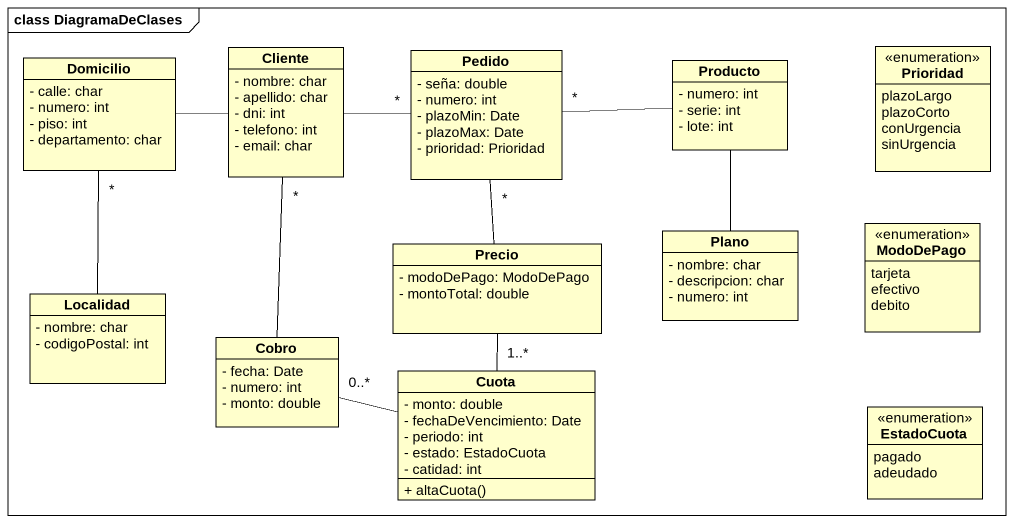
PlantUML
@startuml
mainframe class DiagramaDeClases
hide circle
hide empty members
skinparam classAttributeIconSize 0
class Domicilio {
  - calle: char
  - numero: int
  - piso: int
  - departamento: char
}
class Cliente {
  - nombre: char
  - apellido: char
  - dni: int
  - telefono: int
  - email: char
}
class Pedido {
  - seña: double
  - numero: int
  - plazoMin: Date
  - plazoMax: Date
  - prioridad: Prioridad
}
class Producto {
  - numero: int
  - serie: int
  - lote: int
}
enum Prioridad {
  plazoLargo
  plazoCorto
  conUrgencia
  sinUrgencia
}
class Precio {
  - modoDePago: ModoDePago
  - montoTotal: double
}
class Plano {
  - nombre: char
  - descripcion: char
  - numero: int
}
enum ModoDePago {
  tarjeta
  efectivo
  debito
}
class Localidad {
  - nombre: char
  - codigoPostal: int
}
class Cobro {
  - fecha: Date
  - numero: int
  - monto: double
}
class Cuota {
  - monto: double
  - fechaDeVencimiento: Date
  - periodo: int
  - estado: EstadoCuota
  - catidad: int
  + altaCuota()
}
enum EstadoCuota {
  pagado
  adeudado
}
Domicilio -right- Cliente
Cliente -right- "*" Pedido
Pedido "*" -right- Producto
Producto -- Plano
Precio -up- "*" Pedido
Precio -- "1..*" Cuota
Localidad -up- "*" Domicilio
Cobro -up- "*" Cliente
Cobro "0..*" -right- Cuota
@enduml
